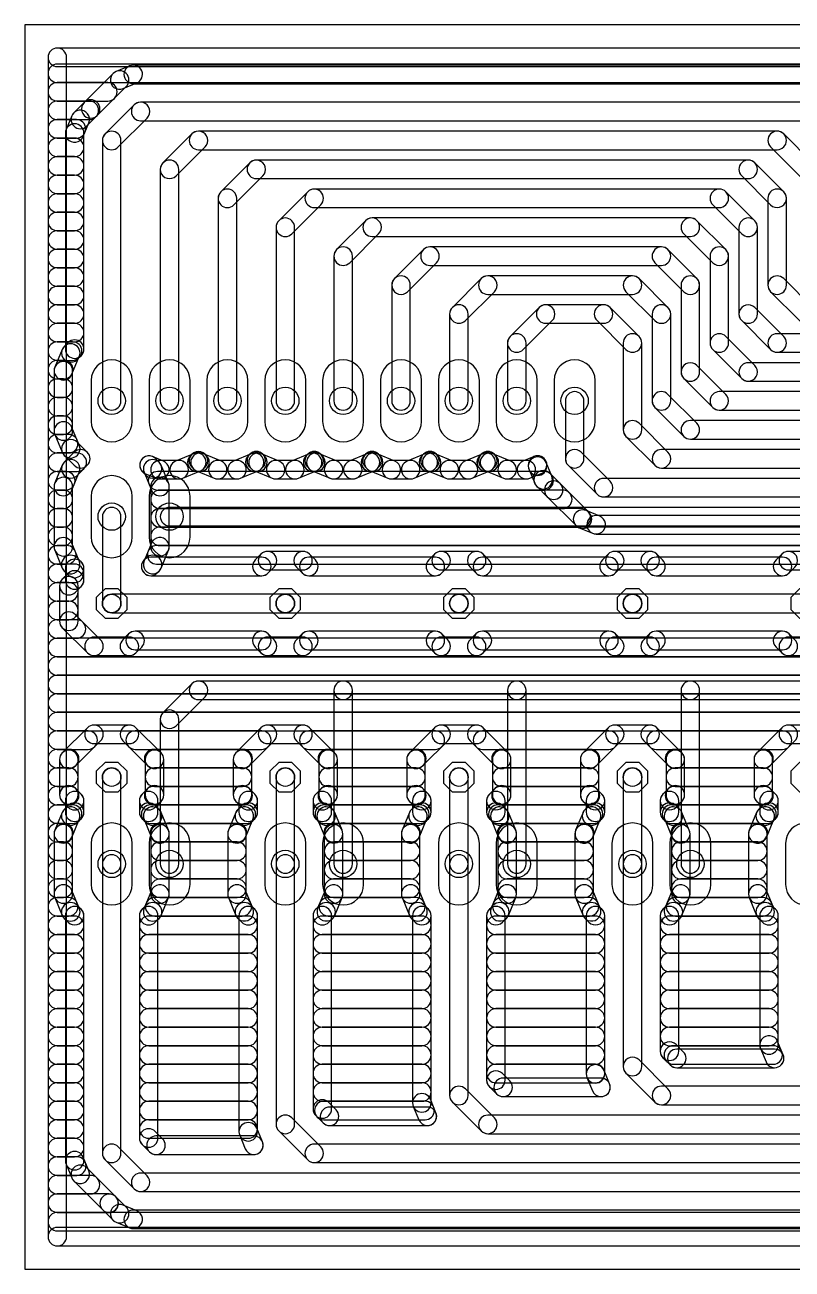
# Model space of a CAD drawing. Extents: x -1.3 to 82.2, y -1.3 to 53.3.
# Drawn here: x -1.3 to 32.4, y -1.3 to 53.3 of the extents above; entities that cross this region are included whole.
import ezdxf

# ---------------------------------------------------------------- set-up
doc = ezdxf.new("R2010")
doc.units = 0
for name, color, linetype in [('16', 174, 'CONTINUOUS'), ('17', 94, 'CONTINUOUS'), ('20', 178, 'CONTINUOUS'), ('44', 250, 'CONTINUOUS')]:
    doc.layers.add(name, color=color, linetype=linetype)

# ---------------------------------------------------------------- blocks, each defined once
blk = doc.blocks.new('OCTAGONP')
blk.add_lwpolyline([(-0.5, -0.2071), (-0.5, 0.2071), (-0.2071, 0.5), (0.2071, 0.5), (0.5, 0.2071), (0.5, -0.2071), (0.2071, -0.5), (-0.2071, -0.5)], close=True)
blk = doc.blocks.new('LONGP100')
blk.add_lwpolyline([(-0.5, -0.5), (0.5, -0.5, 1), (0.5, 0.5), (-0.5, 0.5, 1)], format="xyb", close=True)

msp = doc.modelspace()

# ---------------------------------------------------------------- linework, layer by layer
at = {"layer": '16'}
for points in [[(0.5588, 0.1524), (0.5588, 51.9076, 1), (-0.254, 51.9076), (-0.254, 0.1524, 1)], [(0.1524, 51.5012), (80.7976, 51.5012, 1), (80.7976, 52.314), (0.1524, 52.314, 1)], [(0.1524, 50.8), (80.7976, 50.8, 1), (80.7976, 51.6128), (0.1524, 51.6128, 1)], [(3.3311, 51.5311), (2.7336, 51.2836, 1), (3.0447, 50.5327), (3.6422, 50.7801, 1)], [(33.3434, 51.562), (3.4866, 51.562, 1), (3.4866, 50.7492), (33.3434, 50.7492, 1)], [(0.1524, 49.9872), (2.3747, 49.9872, 1), (2.3747, 50.8), (0.1524, 50.8, 1)], [(2.6018, 51.1955), (1.3318, 49.9255, 1), (1.9065, 49.3507), (3.1765, 50.6207, 1)], [(0.1524, 49.1744), (1.5619, 49.1744, 1), (1.5619, 49.9872), (0.1524, 49.9872, 1)], [(1.3318, 49.9255), (0.8745, 49.4682, 1), (1.4492, 48.8935), (1.9065, 49.3507, 1)], [(3.5226, 49.8174), (2.2526, 48.5474, 1), (2.8274, 47.9726), (4.0974, 49.2426, 1)], [(33.02, 49.9364), (3.81, 49.9364, 1), (3.81, 49.1236), (33.02, 49.1236, 1)], [(0.1524, 48.3616), (0.9909, 48.3616, 1), (0.9909, 49.1744), (0.1524, 49.1744, 1)], [(0.7864, 49.3363), (0.5389, 48.7389, 1), (1.2899, 48.4278), (1.5373, 49.0253, 1)], [(0.508, 48.5834), (0.508, 39.1014, 1), (1.3208, 39.1014), (1.3208, 48.5834, 1)], [(2.1336, 48.26), (2.1336, 36.83, 1), (2.9464, 36.83), (2.9464, 48.26, 1)], [(6.0626, 48.5474), (4.7926, 47.2774, 1), (5.3674, 46.7026), (6.6374, 47.9726, 1)], [(31.75, 48.6664), (6.35, 48.6664, 1), (6.35, 47.8536), (31.75, 47.8536, 1)], [(33.3074, 47.2774), (32.0374, 48.5474, 1), (31.4626, 47.9726), (32.7326, 46.7026, 1)], [(0.1524, 47.5488), (0.9144, 47.5488, 1), (0.9144, 48.3616), (0.1524, 48.3616, 1)], [(0.1524, 46.736), (0.9144, 46.736, 1), (0.9144, 47.5488), (0.1524, 47.5488, 1)], [(4.6736, 46.99), (4.6736, 36.83, 1), (5.4864, 36.83), (5.4864, 46.99, 1)], [(7.9074, 45.4326), (9.1774, 46.7026, 1), (8.6026, 47.2774), (7.3326, 46.0074, 1)], [(8.89, 46.5836), (30.48, 46.5836, 1), (30.48, 47.3964), (8.89, 47.3964, 1)], [(30.1926, 46.7026), (31.4626, 45.4326, 1), (32.0374, 46.0074), (30.7674, 47.2774, 1)], [(0.1524, 45.9232), (0.9144, 45.9232, 1), (0.9144, 46.736), (0.1524, 46.736, 1)], [(0.1524, 45.1104), (0.9144, 45.1104, 1), (0.9144, 45.9232), (0.1524, 45.9232, 1)], [(8.0264, 36.83), (8.0264, 45.72, 1), (7.2136, 45.72), (7.2136, 36.83, 1)], [(11.1426, 46.0074), (9.8726, 44.7374, 1), (10.4474, 44.1626), (11.7174, 45.4326, 1)], [(29.21, 46.1264), (11.43, 46.1264, 1), (11.43, 45.3136), (29.21, 45.3136, 1)], [(30.7674, 44.7374), (29.4974, 46.0074, 1), (28.9226, 45.4326), (30.1926, 44.1626, 1)], [(31.3436, 45.72), (31.3436, 41.91, 1), (32.1564, 41.91), (32.1564, 45.72, 1)], [(0.1524, 44.2976), (0.9144, 44.2976, 1), (0.9144, 45.1104), (0.1524, 45.1104, 1)], [(9.7536, 44.45), (9.7536, 36.83, 1), (10.5664, 36.83), (10.5664, 44.45, 1)], [(12.9874, 42.8926), (14.2574, 44.1626, 1), (13.6826, 44.7374), (12.4126, 43.4674, 1)], [(13.97, 44.0436), (27.94, 44.0436, 1), (27.94, 44.8564), (13.97, 44.8564, 1)], [(27.6526, 44.1626), (28.9226, 42.8926, 1), (29.4974, 43.4674), (28.2274, 44.7374, 1)], [(30.8864, 40.64), (30.8864, 44.45, 1), (30.0736, 44.45), (30.0736, 40.64, 1)], [(0.1524, 43.4848), (0.9144, 43.4848, 1), (0.9144, 44.2976), (0.1524, 44.2976, 1)], [(0.1524, 42.672), (0.9144, 42.672, 1), (0.9144, 43.4848), (0.1524, 43.4848, 1)], [(13.1064, 36.83), (13.1064, 43.18, 1), (12.2936, 43.18), (12.2936, 36.83, 1)], [(16.2226, 43.4674), (14.9526, 42.1974, 1), (15.5274, 41.6226), (16.7974, 42.8926, 1)], [(26.67, 43.5864), (16.51, 43.5864, 1), (16.51, 42.7736), (26.67, 42.7736, 1)], [(28.2274, 42.1974), (26.9574, 43.4674, 1), (26.3826, 42.8926), (27.6526, 41.6226, 1)], [(28.8036, 43.18), (28.8036, 39.37, 1), (29.6164, 39.37), (29.6164, 43.18, 1)], [(0.1524, 41.8592), (0.9144, 41.8592, 1), (0.9144, 42.672), (0.1524, 42.672, 1)], [(14.8336, 41.91), (14.8336, 36.83, 1), (15.6464, 36.83), (15.6464, 41.91, 1)], [(18.0674, 40.3526), (19.3374, 41.6226, 1), (18.7626, 42.1974), (17.4926, 40.9274, 1)], [(19.05, 41.5036), (25.4, 41.5036, 1), (25.4, 42.3164), (19.05, 42.3164, 1)], [(25.1126, 41.6226), (26.3826, 40.3526, 1), (26.9574, 40.9274), (25.6874, 42.1974, 1)], [(28.3464, 38.1), (28.3464, 41.91, 1), (27.5336, 41.91), (27.5336, 38.1, 1)], [(31.4626, 41.6226), (32.7326, 40.3526, 1), (33.3074, 40.9274), (32.0374, 42.1974, 1)], [(0.1524, 41.0464), (0.9144, 41.0464, 1), (0.9144, 41.8592), (0.1524, 41.8592, 1)], [(0.1524, 40.2336), (0.9144, 40.2336, 1), (0.9144, 41.0464), (0.1524, 41.0464, 1)], [(18.1864, 36.83), (18.1864, 40.64, 1), (17.3736, 40.64), (17.3736, 36.83, 1)], [(21.3026, 40.9274), (20.0326, 39.6574, 1), (20.6074, 39.0826), (21.8774, 40.3526, 1)], [(24.13, 41.0464), (21.59, 41.0464, 1), (21.59, 40.2336), (24.13, 40.2336, 1)], [(25.6874, 39.6574), (24.4174, 40.9274, 1), (23.8426, 40.3526), (25.1126, 39.0826, 1)], [(26.2636, 40.64), (26.2636, 36.83, 1), (27.0764, 36.83), (27.0764, 40.64, 1)], [(32.0374, 39.6574), (30.7674, 40.9274, 1), (30.1926, 40.3526), (31.4626, 39.0826, 1)], [(0.1524, 39.4208), (0.9144, 39.4208, 1), (0.9144, 40.2336), (0.1524, 40.2336, 1)], [(0.1524, 38.608), (0.8274, 38.608, 1), (0.8274, 39.4208), (0.1524, 39.4208, 1)], [(0.368, 39.086), (0.0453, 38.3071, 1), (0.7963, 37.996), (1.1189, 38.7749, 1)], [(0.627, 39.3888), (0.4561, 39.2178, 1), (1.0308, 38.6431), (1.2018, 38.814, 1)], [(19.9136, 39.37), (19.9136, 36.83, 1), (20.7264, 36.83), (20.7264, 39.37, 1)], [(25.8064, 35.56), (25.8064, 39.37, 1), (24.9936, 39.37), (24.9936, 35.56, 1)], [(28.9226, 39.0826), (30.1926, 37.8126, 1), (30.7674, 38.3874), (29.4974, 39.6574, 1)], [(72.39, 39.7764), (31.75, 39.7764, 1), (31.75, 38.9636), (72.39, 38.9636, 1)], [(0.1524, 37.7952), (0.4415, 37.7952, 1), (0.4415, 38.608), (0.1524, 38.608, 1)], [(0.0144, 38.1515), (0.0144, 35.5085, 1), (0.8272, 35.5085), (0.8272, 38.1515, 1)], [(29.4974, 37.1174), (28.2274, 38.3874, 1), (27.6526, 37.8126), (28.9226, 36.5426, 1)], [(30.48, 37.6936), (71.12, 37.6936, 1), (71.12, 38.5064), (30.48, 38.5064, 1)], [(0.1524, 36.9824), (0.4208, 36.9824, 1), (0.4208, 37.7952), (0.1524, 37.7952, 1)], [(23.2664, 34.29), (23.2664, 36.83, 1), (22.4536, 36.83), (22.4536, 34.29, 1)], [(26.3826, 36.5426), (27.6526, 35.2726, 1), (28.2274, 35.8474), (26.9574, 37.1174, 1)], [(69.85, 37.2364), (29.21, 37.2364, 1), (29.21, 36.4236), (69.85, 36.4236, 1)], [(0.1524, 36.1696), (0.4208, 36.1696, 1), (0.4208, 36.9824), (0.1524, 36.9824, 1)], [(0.1524, 35.3568), (0.4208, 35.3568, 1), (0.4208, 36.1696), (0.1524, 36.1696, 1)], [(0.0453, 35.3529), (0.368, 34.574, 1), (1.1189, 34.8851), (0.7963, 35.664, 1)], [(26.9574, 34.5774), (25.6874, 35.8474, 1), (25.1126, 35.2726), (26.3826, 34.0026, 1)], [(27.94, 35.1536), (68.58, 35.1536, 1), (68.58, 35.9664), (27.94, 35.9664, 1)], [(0.1524, 34.544), (0.652, 34.544, 1), (0.652, 35.3568), (0.1524, 35.3568, 1)], [(0.4561, 34.4422), (0.8956, 34.0026, 1), (1.4704, 34.5774), (1.0308, 35.0169, 1)], [(0.1524, 33.7312), (1.0306, 33.7312, 1), (1.0306, 34.544), (0.1524, 34.544, 1)], [(0.8956, 34.5774), (0.4561, 34.1378, 1), (1.0308, 33.5631), (1.4704, 34.0026, 1)], [(4.6239, 34.1378), (4.464, 34.2978, 1), (3.8892, 33.723), (4.0492, 33.5631, 1)], [(4.0211, 33.6349), (4.5029, 33.4353, 1), (4.814, 34.1863), (4.3321, 34.3859, 1)], [(5.6571, 33.4353), (6.436, 33.758, 1), (6.1249, 34.5089), (5.346, 34.1863, 1)], [(6.5678, 33.8461), (6.6374, 33.9156, 1), (6.0626, 34.4904), (5.9931, 34.4208, 1)], [(6.2846, 33.7312), (6.4154, 33.7312, 1), (6.4154, 34.544), (6.2846, 34.544, 1)], [(6.0626, 33.9156), (6.1322, 33.8461, 1), (6.7069, 34.4208), (6.6374, 34.4904, 1)], [(6.264, 33.758), (7.0429, 33.4353, 1), (7.354, 34.1863), (6.5751, 34.5089, 1)], [(8.1971, 33.4353), (8.976, 33.758, 1), (8.6649, 34.5089), (7.886, 34.1863, 1)], [(9.1078, 33.8461), (9.1774, 33.9156, 1), (8.6026, 34.4904), (8.5331, 34.4208, 1)], [(8.8246, 33.7312), (8.9554, 33.7312, 1), (8.9554, 34.544), (8.8246, 34.544, 1)], [(8.6026, 33.9156), (8.6722, 33.8461, 1), (9.2469, 34.4208), (9.1774, 34.4904, 1)], [(8.804, 33.758), (9.5829, 33.4353, 1), (9.894, 34.1863), (9.1151, 34.5089, 1)], [(10.7371, 33.4353), (11.516, 33.758, 1), (11.2049, 34.5089), (10.426, 34.1863, 1)], [(11.6478, 33.8461), (11.7174, 33.9156, 1), (11.1426, 34.4904), (11.0731, 34.4208, 1)], [(11.3646, 33.7312), (11.4954, 33.7312, 1), (11.4954, 34.544), (11.3646, 34.544, 1)], [(11.1426, 33.9156), (11.2122, 33.8461, 1), (11.7869, 34.4208), (11.7174, 34.4904, 1)], [(11.344, 33.758), (12.1229, 33.4353, 1), (12.434, 34.1863), (11.6551, 34.5089, 1)], [(13.2771, 33.4353), (14.056, 33.758, 1), (13.7449, 34.5089), (12.966, 34.1863, 1)], [(14.1878, 33.8461), (14.2574, 33.9156, 1), (13.6826, 34.4904), (13.6131, 34.4208, 1)], [(13.9046, 33.7312), (14.0354, 33.7312, 1), (14.0354, 34.544), (13.9046, 34.544, 1)], [(13.6826, 33.9156), (13.7522, 33.8461, 1), (14.3269, 34.4208), (14.2574, 34.4904, 1)], [(13.884, 33.758), (14.6629, 33.4353, 1), (14.974, 34.1863), (14.1951, 34.5089, 1)], [(15.8171, 33.4353), (16.596, 33.758, 1), (16.2849, 34.5089), (15.506, 34.1863, 1)], [(16.7278, 33.8461), (16.7974, 33.9156, 1), (16.2226, 34.4904), (16.1531, 34.4208, 1)], [(16.4446, 33.7312), (16.5754, 33.7312, 1), (16.5754, 34.544), (16.4446, 34.544, 1)], [(16.2226, 33.9156), (16.2922, 33.8461, 1), (16.8669, 34.4208), (16.7974, 34.4904, 1)], [(16.424, 33.758), (17.2029, 33.4353, 1), (17.514, 34.1863), (16.7351, 34.5089, 1)], [(18.3571, 33.4353), (19.136, 33.758, 1), (18.8249, 34.5089), (18.046, 34.1863, 1)], [(19.2678, 33.8461), (19.3374, 33.9156, 1), (18.7626, 34.4904), (18.6931, 34.4208, 1)], [(18.9846, 33.7312), (19.1154, 33.7312, 1), (19.1154, 34.544), (18.9846, 34.544, 1)], [(18.7626, 33.9156), (18.8322, 33.8461, 1), (19.4069, 34.4208), (19.3374, 34.4904, 1)], [(18.964, 33.758), (19.7429, 33.4353, 1), (20.054, 34.1863), (19.2751, 34.5089, 1)], [(20.8971, 33.4353), (21.3899, 33.6395, 1), (21.0789, 34.3904), (20.586, 34.1863, 1)], [(20.828, 34.015), (20.828, 33.9666, 1), (21.6408, 33.9666), (21.6408, 34.015, 1)], [(24.4174, 33.3074), (23.1474, 34.5774, 1), (22.5726, 34.0026), (23.8426, 32.7326, 1)], [(67.31, 34.6964), (26.67, 34.6964, 1), (26.67, 33.8836), (67.31, 33.8836, 1)], [(0.368, 34.006), (0.0453, 33.2271, 1), (0.7963, 32.916), (1.1189, 33.6949, 1)], [(5.0347, 33.2271), (4.712, 34.006, 1), (3.9611, 33.6949), (4.2837, 32.916, 1)], [(4.6585, 33.4044), (5.5015, 33.4044, 1), (5.5015, 34.2172), (4.6585, 34.2172, 1)], [(7.1985, 33.4044), (8.0415, 33.4044, 1), (8.0415, 34.2172), (7.1985, 34.2172, 1)], [(9.7385, 33.4044), (10.5815, 33.4044, 1), (10.5815, 34.2172), (9.7385, 34.2172, 1)], [(12.2785, 33.4044), (13.1215, 33.4044, 1), (13.1215, 34.2172), (12.2785, 34.2172, 1)], [(14.8185, 33.4044), (15.6615, 33.4044, 1), (15.6615, 34.2172), (14.8185, 34.2172, 1)], [(17.3585, 33.4044), (18.2015, 33.4044, 1), (18.2015, 34.2172), (17.3585, 34.2172, 1)], [(19.8985, 33.4044), (20.7415, 33.4044, 1), (20.7415, 34.2172), (19.8985, 34.2172, 1)], [(20.8589, 33.8111), (21.1064, 33.2136, 1), (21.8573, 33.5247), (21.6099, 34.1222, 1)], [(0.1524, 32.9184), (0.5257, 32.9184, 1), (0.5257, 33.7312), (0.1524, 33.7312, 1)], [(0.0144, 33.0715), (0.0144, 30.4285, 1), (0.8272, 30.4285), (0.8272, 33.0715, 1)], [(4.5543, 32.9184), (21.5263, 32.9184, 1), (21.5263, 33.7312), (4.5543, 33.7312, 1)], [(5.0656, 30.4285), (5.0656, 33.0715, 1), (4.2528, 33.0715), (4.2528, 30.4285, 1)], [(21.1945, 33.0818), (21.6518, 32.6245, 1), (22.2265, 33.1992), (21.7692, 33.6565, 1)], [(21.6518, 32.6245), (22.9218, 31.3545, 1), (23.4965, 31.9292), (22.2265, 33.1992, 1)], [(66.04, 33.4264), (24.13, 33.4264, 1), (24.13, 32.6136), (66.04, 32.6136, 1)], [(0.1524, 32.1056), (0.4208, 32.1056, 1), (0.4208, 32.9184), (0.1524, 32.9184, 1)], [(4.6592, 32.1056), (22.3391, 32.1056, 1), (22.3391, 32.9184), (4.6592, 32.9184, 1)], [(0.1524, 31.2928), (0.4208, 31.2928, 1), (0.4208, 32.1056), (0.1524, 32.1056, 1)], [(2.1336, 31.75), (2.1336, 27.94, 1), (2.9464, 27.94), (2.9464, 31.75, 1)], [(4.6592, 31.2928), (23.1518, 31.2928, 1), (23.1518, 32.1056), (4.6592, 32.1056, 1)], [(5.08, 31.3436), (64.77, 31.3436, 1), (64.77, 32.1564), (5.08, 32.1564, 1)], [(23.0536, 31.2664), (23.6511, 31.0189, 1), (23.9622, 31.7699), (23.3647, 32.0173, 1)], [(23.8066, 30.988), (65.3667, 30.988, 1), (65.3667, 31.8008), (23.8066, 31.8008, 1)], [(0.1524, 30.48), (0.4208, 30.48, 1), (0.4208, 31.2928), (0.1524, 31.2928, 1)], [(4.6592, 30.48), (65.8747, 30.48, 1), (65.8747, 31.2928), (4.6592, 31.2928, 1)], [(0.0453, 30.2729), (0.368, 29.494, 1), (1.1189, 29.8051), (0.7963, 30.584, 1)], [(4.712, 29.494), (5.0347, 30.2729, 1), (4.2837, 30.584), (3.9611, 29.8051, 1)], [(0.1524, 29.6672), (0.5678, 29.6672, 1), (0.5678, 30.48), (0.1524, 30.48, 1)], [(0.4561, 29.3622), (0.627, 29.1912, 1), (1.2018, 29.766), (1.0308, 29.9369, 1)], [(4.54, 29.2782), (4.6239, 29.3622, 1), (4.0492, 29.9369), (3.9652, 29.853, 1)], [(4.5122, 29.6672), (66.6874, 29.6672, 1), (66.6874, 30.48), (4.5122, 30.48, 1)], [(9.0941, 30.107), (8.8401, 29.853, 1), (9.4148, 29.2782), (9.6688, 29.5322, 1)], [(10.9386, 30.226), (9.3814, 30.226, 1), (9.3814, 29.4132), (10.9386, 29.4132, 1)], [(11.4799, 29.853), (11.2259, 30.107, 1), (10.6512, 29.5322), (10.9052, 29.2782, 1)], [(16.7141, 30.107), (16.4601, 29.853, 1), (17.0348, 29.2782), (17.2888, 29.5322, 1)], [(18.5586, 30.226), (17.0014, 30.226, 1), (17.0014, 29.4132), (18.5586, 29.4132, 1)], [(19.0999, 29.853), (18.8459, 30.107, 1), (18.2712, 29.5322), (18.5252, 29.2782, 1)], [(24.3341, 30.107), (24.0801, 29.853, 1), (24.6548, 29.2782), (24.9088, 29.5322, 1)], [(26.1786, 30.226), (24.6214, 30.226, 1), (24.6214, 29.4132), (26.1786, 29.4132, 1)], [(26.7199, 29.853), (26.4659, 30.107, 1), (25.8912, 29.5322), (26.1452, 29.2782, 1)], [(31.9541, 30.107), (31.7001, 29.853, 1), (32.2748, 29.2782), (32.5288, 29.5322, 1)], [(33.7986, 30.226), (32.2414, 30.226, 1), (32.2414, 29.4132), (33.7986, 29.4132, 1)], [(0.1524, 28.8544), (0.9144, 28.8544, 1), (0.9144, 29.6672), (0.1524, 29.6672, 1)], [(0.508, 29.4786), (0.508, 28.9726, 1), (1.3208, 28.9726), (1.3208, 29.4786, 1)], [(9.1274, 29.972), (4.2526, 29.972, 1), (4.2526, 29.1592), (9.1274, 29.1592, 1)], [(16.7474, 29.972), (11.1926, 29.972, 1), (11.1926, 29.1592), (16.7474, 29.1592, 1)], [(24.3674, 29.972), (18.8126, 29.972, 1), (18.8126, 29.1592), (24.3674, 29.1592, 1)], [(31.9874, 29.972), (26.4326, 29.972, 1), (26.4326, 29.1592), (31.9874, 29.1592, 1)], [(0.627, 29.2599), (0.373, 29.0059, 1), (0.9478, 28.4312), (1.2018, 28.6852, 1)], [(0.254, 28.7186), (0.254, 27.1614, 1), (1.0668, 27.1614), (1.0668, 28.7186, 1)], [(0.1524, 28.0416), (0.6604, 28.0416, 1), (0.6604, 28.8544), (0.1524, 28.8544, 1)], [(0.1524, 27.2288), (0.6604, 27.2288, 1), (0.6604, 28.0416), (0.1524, 28.0416, 1)], [(2.54, 27.5336), (10.16, 27.5336, 1), (10.16, 28.3464), (2.54, 28.3464, 1)], [(10.16, 27.5336), (17.78, 27.5336, 1), (17.78, 28.3464), (10.16, 28.3464, 1)], [(17.78, 27.5336), (25.4, 27.5336, 1), (25.4, 28.3464), (17.78, 28.3464, 1)], [(25.4, 27.5336), (33.02, 27.5336, 1), (33.02, 28.3464), (25.4, 28.3464, 1)], [(0.373, 26.8741), (1.4741, 25.773, 1), (2.0488, 26.3478), (0.9478, 27.4488, 1)], [(0.1524, 26.416), (0.9994, 26.416, 1), (0.9994, 27.2288), (0.1524, 27.2288, 1)], [(0.1524, 25.6032), (66.9544, 25.6032, 1), (66.9544, 26.416), (0.1524, 26.416, 1)], [(1.7614, 25.654), (3.3186, 25.654, 1), (3.3186, 26.4668), (1.7614, 26.4668, 1)], [(3.6059, 25.773), (3.8599, 26.027, 1), (3.2852, 26.6018), (3.0312, 26.3478, 1)], [(3.5726, 25.908), (9.1274, 25.908, 1), (9.1274, 26.7208), (3.5726, 26.7208, 1)], [(8.8401, 26.027), (9.0941, 25.773, 1), (9.6688, 26.3478), (9.4148, 26.6018, 1)], [(9.3814, 25.654), (10.9386, 25.654, 1), (10.9386, 26.4668), (9.3814, 26.4668, 1)], [(11.2259, 25.773), (11.4799, 26.027, 1), (10.9052, 26.6018), (10.6512, 26.3478, 1)], [(11.1926, 25.908), (16.7474, 25.908, 1), (16.7474, 26.7208), (11.1926, 26.7208, 1)], [(16.4601, 26.027), (16.7141, 25.773, 1), (17.2888, 26.3478), (17.0348, 26.6018, 1)], [(17.0014, 25.654), (18.5586, 25.654, 1), (18.5586, 26.4668), (17.0014, 26.4668, 1)], [(18.8459, 25.773), (19.0999, 26.027, 1), (18.5252, 26.6018), (18.2712, 26.3478, 1)], [(18.8126, 25.908), (24.3674, 25.908, 1), (24.3674, 26.7208), (18.8126, 26.7208, 1)], [(24.0801, 26.027), (24.3341, 25.773, 1), (24.9088, 26.3478), (24.6548, 26.6018, 1)], [(24.6214, 25.654), (26.1786, 25.654, 1), (26.1786, 26.4668), (24.6214, 26.4668, 1)], [(26.4659, 25.773), (26.7199, 26.027, 1), (26.1452, 26.6018), (25.8912, 26.3478, 1)], [(26.4326, 25.908), (31.9874, 25.908, 1), (31.9874, 26.7208), (26.4326, 26.7208, 1)], [(31.7001, 26.027), (31.9541, 25.773, 1), (32.5288, 26.3478), (32.2748, 26.6018, 1)], [(32.2414, 25.654), (33.7986, 25.654, 1), (33.7986, 26.4668), (32.2414, 26.4668, 1)], [(0.1524, 24.7904), (66.9544, 24.7904, 1), (66.9544, 25.6032), (0.1524, 25.6032, 1)], [(0.1524, 23.9776), (66.9544, 23.9776, 1), (66.9544, 24.7904), (0.1524, 24.7904, 1)], [(6.0626, 24.4174), (4.7926, 23.1474, 1), (5.3674, 22.5726), (6.6374, 23.8426, 1)], [(12.7, 24.5364), (6.35, 24.5364, 1), (6.35, 23.7236), (12.7, 23.7236, 1)], [(20.32, 24.5364), (12.7, 24.5364, 1), (12.7, 23.7236), (20.32, 23.7236, 1)], [(13.1064, 16.51), (13.1064, 24.13, 1), (12.2936, 24.13), (12.2936, 16.51, 1)], [(27.94, 24.5364), (20.32, 24.5364, 1), (20.32, 23.7236), (27.94, 23.7236, 1)], [(20.7264, 16.51), (20.7264, 24.13, 1), (19.9136, 24.13), (19.9136, 16.51, 1)], [(35.56, 24.5364), (27.94, 24.5364, 1), (27.94, 23.7236), (35.56, 23.7236, 1)], [(28.3464, 16.51), (28.3464, 24.13, 1), (27.5336, 24.13), (27.5336, 16.51, 1)], [(0.1524, 23.1648), (66.9544, 23.1648, 1), (66.9544, 23.9776), (0.1524, 23.9776, 1)], [(0.1524, 22.352), (66.9544, 22.352, 1), (66.9544, 23.1648), (0.1524, 23.1648, 1)], [(4.6736, 22.86), (4.6736, 16.51, 1), (5.4864, 16.51), (5.4864, 22.86, 1)], [(1.4741, 22.487), (0.373, 21.3859, 1), (0.9478, 20.8112), (2.0488, 21.9122, 1)], [(3.3186, 22.606), (1.7614, 22.606, 1), (1.7614, 21.7932), (3.3186, 21.7932, 1)], [(4.707, 21.3859), (3.6059, 22.487, 1), (3.0312, 21.9122), (4.1322, 20.8112, 1)], [(9.0941, 22.487), (7.993, 21.3859, 1), (8.5678, 20.8112), (9.6688, 21.9122, 1)], [(10.9386, 22.606), (9.3814, 22.606, 1), (9.3814, 21.7932), (10.9386, 21.7932, 1)], [(12.327, 21.3859), (11.2259, 22.487, 1), (10.6512, 21.9122), (11.7522, 20.8112, 1)], [(16.7141, 22.487), (15.613, 21.3859, 1), (16.1878, 20.8112), (17.2888, 21.9122, 1)], [(18.5586, 22.606), (17.0014, 22.606, 1), (17.0014, 21.7932), (18.5586, 21.7932, 1)], [(19.947, 21.3859), (18.8459, 22.487, 1), (18.2712, 21.9122), (19.3722, 20.8112, 1)], [(24.3341, 22.487), (23.233, 21.3859, 1), (23.8078, 20.8112), (24.9088, 21.9122, 1)], [(26.1786, 22.606), (24.6214, 22.606, 1), (24.6214, 21.7932), (26.1786, 21.7932, 1)], [(27.567, 21.3859), (26.4659, 22.487, 1), (25.8912, 21.9122), (26.9922, 20.8112, 1)], [(31.9541, 22.487), (30.853, 21.3859, 1), (31.4278, 20.8112), (32.5288, 21.9122, 1)], [(33.7986, 22.606), (32.2414, 22.606, 1), (32.2414, 21.7932), (33.7986, 21.7932, 1)], [(0.1524, 21.5392), (1.5074, 21.5392, 1), (1.5074, 22.352), (0.1524, 22.352, 1)], [(3.5726, 21.5392), (9.1274, 21.5392, 1), (9.1274, 22.352), (3.5726, 22.352, 1)], [(11.1926, 21.5392), (16.7474, 21.5392, 1), (16.7474, 22.352), (11.1926, 22.352, 1)], [(18.8126, 21.5392), (24.3674, 21.5392, 1), (24.3674, 22.352), (18.8126, 22.352, 1)], [(26.4326, 21.5392), (31.9874, 21.5392, 1), (31.9874, 22.352), (26.4326, 22.352, 1)], [(0.1524, 20.7264), (0.6946, 20.7264, 1), (0.6946, 21.5392), (0.1524, 21.5392, 1)], [(0.254, 21.0986), (0.254, 19.5414, 1), (1.0668, 19.5414), (1.0668, 21.0986, 1)], [(4.3853, 20.7264), (8.3146, 20.7264, 1), (8.3146, 21.5392), (4.3853, 21.5392, 1)], [(4.826, 19.5414), (4.826, 21.0986, 1), (4.0132, 21.0986), (4.0132, 19.5414, 1)], [(7.874, 21.0986), (7.874, 19.5414, 1), (8.6868, 19.5414), (8.6868, 21.0986, 1)], [(12.0053, 20.7264), (15.9346, 20.7264, 1), (15.9346, 21.5392), (12.0053, 21.5392, 1)], [(12.446, 19.5414), (12.446, 21.0986, 1), (11.6332, 21.0986), (11.6332, 19.5414, 1)], [(15.494, 21.0986), (15.494, 19.5414, 1), (16.3068, 19.5414), (16.3068, 21.0986, 1)], [(19.6254, 20.7264), (23.5546, 20.7264, 1), (23.5546, 21.5392), (19.6254, 21.5392, 1)], [(20.066, 19.5414), (20.066, 21.0986, 1), (19.2532, 21.0986), (19.2532, 19.5414, 1)], [(23.114, 21.0986), (23.114, 19.5414, 1), (23.9268, 19.5414), (23.9268, 21.0986, 1)], [(27.2454, 20.7264), (31.1746, 20.7264, 1), (31.1746, 21.5392), (27.2454, 21.5392, 1)], [(27.686, 19.5414), (27.686, 21.0986, 1), (26.8732, 21.0986), (26.8732, 19.5414, 1)], [(30.734, 21.0986), (30.734, 19.5414, 1), (31.5468, 19.5414), (31.5468, 21.0986, 1)], [(0.1524, 19.9136), (0.6604, 19.9136, 1), (0.6604, 20.7264), (0.1524, 20.7264, 1)], [(2.1336, 20.32), (2.1336, 16.51, 1), (2.9464, 16.51), (2.9464, 20.32, 1)], [(4.4196, 19.9136), (8.2804, 19.9136, 1), (8.2804, 20.7264), (4.4196, 20.7264, 1)], [(9.7536, 20.32), (9.7536, 16.51, 1), (10.5664, 16.51), (10.5664, 20.32, 1)], [(12.0396, 19.9136), (15.9004, 19.9136, 1), (15.9004, 20.7264), (12.0396, 20.7264, 1)], [(17.3736, 20.32), (17.3736, 16.51, 1), (18.1864, 16.51), (18.1864, 20.32, 1)], [(19.6596, 19.9136), (23.5204, 19.9136, 1), (23.5204, 20.7264), (19.6596, 20.7264, 1)], [(24.9936, 20.32), (24.9936, 16.51, 1), (25.8064, 16.51), (25.8064, 20.32, 1)], [(27.2796, 19.9136), (31.1404, 19.9136, 1), (31.1404, 20.7264), (27.2796, 20.7264, 1)], [(0.1524, 19.1008), (0.6946, 19.1008, 1), (0.6946, 19.9136), (0.1524, 19.9136, 1)], [(0.373, 19.2541), (0.627, 19.0001, 1), (1.2018, 19.5748), (0.9478, 19.8288, 1)], [(0.508, 19.2874), (0.508, 18.7814, 1), (1.3208, 18.7814), (1.3208, 19.2874, 1)], [(4.453, 19.0001), (4.707, 19.2541, 1), (4.1322, 19.8288), (3.8782, 19.5748, 1)], [(4.572, 18.7814), (4.572, 19.2874, 1), (3.7592, 19.2874), (3.7592, 18.7814, 1)], [(4.3853, 19.1008), (8.3146, 19.1008, 1), (8.3146, 19.9136), (4.3853, 19.9136, 1)], [(7.993, 19.2541), (8.247, 19.0001, 1), (8.8218, 19.5748), (8.5678, 19.8288, 1)], [(8.128, 19.2874), (8.128, 18.7814, 1), (8.9408, 18.7814), (8.9408, 19.2874, 1)], [(12.073, 19.0001), (12.327, 19.2541, 1), (11.7522, 19.8288), (11.4982, 19.5748, 1)], [(12.192, 18.7814), (12.192, 19.2874, 1), (11.3792, 19.2874), (11.3792, 18.7814, 1)], [(12.0054, 19.1008), (15.9346, 19.1008, 1), (15.9346, 19.9136), (12.0054, 19.9136, 1)], [(15.613, 19.2541), (15.867, 19.0001, 1), (16.4418, 19.5748), (16.1878, 19.8288, 1)], [(15.748, 19.2874), (15.748, 18.7814, 1), (16.5608, 18.7814), (16.5608, 19.2874, 1)], [(19.693, 19.0001), (19.947, 19.2541, 1), (19.3722, 19.8288), (19.1182, 19.5748, 1)], [(19.812, 18.7814), (19.812, 19.2874, 1), (18.9992, 19.2874), (18.9992, 18.7814, 1)], [(19.6254, 19.1008), (23.5546, 19.1008, 1), (23.5546, 19.9136), (19.6254, 19.9136, 1)], [(23.233, 19.2541), (23.487, 19.0001, 1), (24.0618, 19.5748), (23.8078, 19.8288, 1)], [(23.368, 19.2874), (23.368, 18.7814, 1), (24.1808, 18.7814), (24.1808, 19.2874, 1)], [(27.313, 19.0001), (27.567, 19.2541, 1), (26.9922, 19.8288), (26.7382, 19.5748, 1)], [(27.432, 18.7814), (27.432, 19.2874, 1), (26.6192, 19.2874), (26.6192, 18.7814, 1)], [(27.2454, 19.1008), (31.1746, 19.1008, 1), (31.1746, 19.9136), (27.2454, 19.9136, 1)], [(30.853, 19.2541), (31.107, 19.0001, 1), (31.6818, 19.5748), (31.4278, 19.8288, 1)], [(30.988, 19.2874), (30.988, 18.7814, 1), (31.8008, 18.7814), (31.8008, 19.2874, 1)], [(0.627, 19.0688), (0.4561, 18.8978, 1), (1.0308, 18.3231), (1.2018, 18.494, 1)], [(4.6239, 18.8978), (4.453, 19.0688, 1), (3.8782, 18.494), (4.0492, 18.3231, 1)], [(8.247, 19.0688), (8.0761, 18.8978, 1), (8.6508, 18.3231), (8.8218, 18.494, 1)], [(12.2439, 18.8978), (12.073, 19.0688, 1), (11.4982, 18.494), (11.6692, 18.3231, 1)], [(15.867, 19.0688), (15.6961, 18.8978, 1), (16.2708, 18.3231), (16.4418, 18.494, 1)], [(19.8639, 18.8978), (19.693, 19.0688, 1), (19.1182, 18.494), (19.2892, 18.3231, 1)], [(23.487, 19.0688), (23.3161, 18.8978, 1), (23.8908, 18.3231), (24.0618, 18.494, 1)], [(27.4839, 18.8978), (27.313, 19.0688, 1), (26.7382, 18.494), (26.9092, 18.3231, 1)], [(31.107, 19.0688), (30.9361, 18.8978, 1), (31.5108, 18.3231), (31.6818, 18.494, 1)], [(0.1524, 18.288), (0.8274, 18.288, 1), (0.8274, 19.1008), (0.1524, 19.1008, 1)], [(0.368, 18.766), (0.0453, 17.9871, 1), (0.7963, 17.676), (1.1189, 18.4549, 1)], [(4.2526, 18.288), (8.4474, 18.288, 1), (8.4474, 19.1008), (4.2526, 19.1008, 1)], [(5.0347, 17.9871), (4.712, 18.766, 1), (3.9611, 18.4549), (4.2837, 17.676, 1)], [(7.988, 18.766), (7.6653, 17.9871, 1), (8.4163, 17.676), (8.7389, 18.4549, 1)], [(11.8726, 18.288), (16.0674, 18.288, 1), (16.0674, 19.1008), (11.8726, 19.1008, 1)], [(12.6547, 17.9871), (12.332, 18.766, 1), (11.5811, 18.4549), (11.9037, 17.676, 1)], [(15.608, 18.766), (15.2853, 17.9871, 1), (16.0363, 17.676), (16.3589, 18.4549, 1)], [(19.4926, 18.288), (23.6874, 18.288, 1), (23.6874, 19.1008), (19.4926, 19.1008, 1)], [(20.2747, 17.9871), (19.952, 18.766, 1), (19.2011, 18.4549), (19.5237, 17.676, 1)], [(23.228, 18.766), (22.9053, 17.9871, 1), (23.6563, 17.676), (23.9789, 18.4549, 1)], [(27.1126, 18.288), (31.3074, 18.288, 1), (31.3074, 19.1008), (27.1126, 19.1008, 1)], [(27.8947, 17.9871), (27.572, 18.766, 1), (26.8211, 18.4549), (27.1437, 17.676, 1)], [(30.848, 18.766), (30.5253, 17.9871, 1), (31.2763, 17.676), (31.5989, 18.4549, 1)], [(0.1524, 17.4752), (0.4415, 17.4752, 1), (0.4415, 18.288), (0.1524, 18.288, 1)], [(0.0144, 17.8315), (0.0144, 15.1885, 1), (0.8272, 15.1885), (0.8272, 17.8315, 1)], [(4.6385, 17.4752), (8.0615, 17.4752, 1), (8.0615, 18.288), (4.6385, 18.288, 1)], [(5.0656, 15.1885), (5.0656, 17.8315, 1), (4.2528, 17.8315), (4.2528, 15.1885, 1)], [(7.6344, 17.8315), (7.6344, 15.1885, 1), (8.4472, 15.1885), (8.4472, 17.8315, 1)], [(12.2585, 17.4752), (15.6815, 17.4752, 1), (15.6815, 18.288), (12.2585, 18.288, 1)], [(12.6856, 15.1885), (12.6856, 17.8315, 1), (11.8728, 17.8315), (11.8728, 15.1885, 1)], [(15.2544, 17.8315), (15.2544, 15.1885, 1), (16.0672, 15.1885), (16.0672, 17.8315, 1)], [(19.8785, 17.4752), (23.3015, 17.4752, 1), (23.3015, 18.288), (19.8785, 18.288, 1)], [(20.3056, 15.1885), (20.3056, 17.8315, 1), (19.4928, 17.8315), (19.4928, 15.1885, 1)], [(22.8744, 17.8315), (22.8744, 15.1885, 1), (23.6872, 15.1885), (23.6872, 17.8315, 1)], [(27.4985, 17.4752), (30.9215, 17.4752, 1), (30.9215, 18.288), (27.4985, 18.288, 1)], [(27.9256, 15.1885), (27.9256, 17.8315, 1), (27.1128, 17.8315), (27.1128, 15.1885, 1)], [(30.4944, 17.8315), (30.4944, 15.1885, 1), (31.3072, 15.1885), (31.3072, 17.8315, 1)], [(0.1524, 16.6624), (0.4208, 16.6624, 1), (0.4208, 17.4752), (0.1524, 17.4752, 1)], [(4.6592, 16.6624), (8.0408, 16.6624, 1), (8.0408, 17.4752), (4.6592, 17.4752, 1)], [(12.2792, 16.6624), (15.6608, 16.6624, 1), (15.6608, 17.4752), (12.2792, 17.4752, 1)], [(19.8992, 16.6624), (23.2808, 16.6624, 1), (23.2808, 17.4752), (19.8992, 17.4752, 1)], [(27.5192, 16.6624), (30.9008, 16.6624, 1), (30.9008, 17.4752), (27.5192, 17.4752, 1)], [(0.1524, 15.8496), (0.4208, 15.8496, 1), (0.4208, 16.6624), (0.1524, 16.6624, 1)], [(2.1336, 16.51), (2.1336, 3.81, 1), (2.9464, 3.81), (2.9464, 16.51, 1)], [(4.6592, 15.8496), (8.0408, 15.8496, 1), (8.0408, 16.6624), (4.6592, 16.6624, 1)], [(9.7536, 16.51), (9.7536, 5.08, 1), (10.5664, 5.08), (10.5664, 16.51, 1)], [(12.2792, 15.8496), (15.6608, 15.8496, 1), (15.6608, 16.6624), (12.2792, 16.6624, 1)], [(17.3736, 16.51), (17.3736, 6.35, 1), (18.1864, 6.35), (18.1864, 16.51, 1)], [(19.8992, 15.8496), (23.2808, 15.8496, 1), (23.2808, 16.6624), (19.8992, 16.6624, 1)], [(24.9936, 16.51), (24.9936, 7.62, 1), (25.8064, 7.62), (25.8064, 16.51, 1)], [(27.5192, 15.8496), (30.9008, 15.8496, 1), (30.9008, 16.6624), (27.5192, 16.6624, 1)], [(0.1524, 15.0368), (0.4208, 15.0368, 1), (0.4208, 15.8496), (0.1524, 15.8496, 1)], [(4.6592, 15.0368), (8.0408, 15.0368, 1), (8.0408, 15.8496), (4.6592, 15.8496, 1)], [(12.2792, 15.0368), (15.6608, 15.0368, 1), (15.6608, 15.8496), (12.2792, 15.8496, 1)], [(19.8992, 15.0368), (23.2808, 15.0368, 1), (23.2808, 15.8496), (19.8992, 15.8496, 1)], [(27.5192, 15.0368), (30.9008, 15.0368, 1), (30.9008, 15.8496), (27.5192, 15.8496, 1)], [(0.0453, 15.0329), (0.368, 14.254, 1), (1.1189, 14.5651), (0.7963, 15.344, 1)], [(4.712, 14.254), (5.0347, 15.0329, 1), (4.2837, 15.344), (3.9611, 14.5651, 1)], [(7.6653, 15.0329), (7.988, 14.254, 1), (8.7389, 14.5651), (8.4163, 15.344, 1)], [(12.332, 14.254), (12.6547, 15.0329, 1), (11.9037, 15.344), (11.5811, 14.5651, 1)], [(15.2853, 15.0329), (15.608, 14.254, 1), (16.3589, 14.5651), (16.0363, 15.344, 1)], [(19.952, 14.254), (20.2747, 15.0329, 1), (19.5237, 15.344), (19.2011, 14.5651, 1)], [(22.9053, 15.0329), (23.228, 14.254, 1), (23.9789, 14.5651), (23.6563, 15.344, 1)], [(27.572, 14.254), (27.8947, 15.0329, 1), (27.1437, 15.344), (26.8211, 14.5651, 1)], [(30.5253, 15.0329), (30.848, 14.254, 1), (31.5989, 14.5651), (31.2763, 15.344, 1)], [(0.1524, 14.224), (0.652, 14.224, 1), (0.652, 15.0368), (0.1524, 15.0368, 1)], [(0.4561, 14.1222), (0.627, 13.9512, 1), (1.2018, 14.526), (1.0308, 14.6969, 1)], [(4.453, 13.9512), (4.6239, 14.1222, 1), (4.0492, 14.6969), (3.8782, 14.526, 1)], [(4.428, 14.224), (8.272, 14.224, 1), (8.272, 15.0368), (4.428, 15.0368, 1)], [(8.0761, 14.1222), (8.247, 13.9512, 1), (8.8218, 14.526), (8.6508, 14.6969, 1)], [(12.073, 13.9512), (12.2439, 14.1222, 1), (11.6692, 14.6969), (11.4982, 14.526, 1)], [(12.048, 14.224), (15.892, 14.224, 1), (15.892, 15.0368), (12.048, 15.0368, 1)], [(15.6961, 14.1222), (15.867, 13.9512, 1), (16.4418, 14.526), (16.2708, 14.6969, 1)], [(19.693, 13.9512), (19.8639, 14.1222, 1), (19.2892, 14.6969), (19.1182, 14.526, 1)], [(19.668, 14.224), (23.512, 14.224, 1), (23.512, 15.0368), (19.668, 15.0368, 1)], [(23.3161, 14.1222), (23.487, 13.9512, 1), (24.0618, 14.526), (23.8908, 14.6969, 1)], [(27.313, 13.9512), (27.4839, 14.1222, 1), (26.9092, 14.6969), (26.7382, 14.526, 1)], [(27.288, 14.224), (31.132, 14.224, 1), (31.132, 15.0368), (27.288, 15.0368, 1)], [(30.9361, 14.1222), (31.107, 13.9512, 1), (31.6818, 14.526), (31.5108, 14.6969, 1)], [(0.1524, 13.4112), (0.9144, 13.4112, 1), (0.9144, 14.224), (0.1524, 14.224, 1)], [(0.508, 14.2386), (0.508, 3.4866, 1), (1.3208, 3.4866), (1.3208, 14.2386, 1)], [(4.572, 4.4833), (4.572, 14.2386, 1), (3.7592, 14.2386), (3.7592, 4.4833, 1)], [(4.1656, 13.4112), (8.5344, 13.4112, 1), (8.5344, 14.224), (4.1656, 14.224, 1)], [(8.128, 14.2386), (8.128, 4.7566, 1), (8.9408, 4.7566), (8.9408, 14.2386, 1)], [(12.192, 5.7533), (12.192, 14.2386, 1), (11.3792, 14.2386), (11.3792, 5.7533, 1)], [(11.7856, 13.4112), (16.1544, 13.4112, 1), (16.1544, 14.224), (11.7856, 14.224, 1)], [(15.748, 14.2386), (15.748, 6.0266, 1), (16.5608, 6.0266), (16.5608, 14.2386, 1)], [(19.812, 7.0233), (19.812, 14.2386, 1), (18.9992, 14.2386), (18.9992, 7.0233, 1)], [(19.4056, 13.4112), (23.7744, 13.4112, 1), (23.7744, 14.224), (19.4056, 14.224, 1)], [(23.368, 14.2386), (23.368, 7.2966, 1), (24.1808, 7.2966), (24.1808, 14.2386, 1)], [(27.432, 8.2933), (27.432, 14.2386, 1), (26.6192, 14.2386), (26.6192, 8.2933, 1)], [(27.0256, 13.4112), (31.3944, 13.4112, 1), (31.3944, 14.224), (27.0256, 14.224, 1)], [(30.988, 14.2386), (30.988, 8.5666, 1), (31.8008, 8.5666), (31.8008, 14.2386, 1)], [(0.1524, 12.5984), (0.9144, 12.5984, 1), (0.9144, 13.4112), (0.1524, 13.4112, 1)], [(4.1656, 12.5984), (8.5344, 12.5984, 1), (8.5344, 13.4112), (4.1656, 13.4112, 1)], [(11.7856, 12.5984), (16.1544, 12.5984, 1), (16.1544, 13.4112), (11.7856, 13.4112, 1)], [(19.4056, 12.5984), (23.7744, 12.5984, 1), (23.7744, 13.4112), (19.4056, 13.4112, 1)], [(27.0256, 12.5984), (31.3944, 12.5984, 1), (31.3944, 13.4112), (27.0256, 13.4112, 1)], [(0.1524, 11.7856), (0.9144, 11.7856, 1), (0.9144, 12.5984), (0.1524, 12.5984, 1)], [(4.1656, 11.7856), (8.5344, 11.7856, 1), (8.5344, 12.5984), (4.1656, 12.5984, 1)], [(11.7856, 11.7856), (16.1544, 11.7856, 1), (16.1544, 12.5984), (11.7856, 12.5984, 1)], [(19.4056, 11.7856), (23.7744, 11.7856, 1), (23.7744, 12.5984), (19.4056, 12.5984, 1)], [(27.0256, 11.7856), (31.3944, 11.7856, 1), (31.3944, 12.5984), (27.0256, 12.5984, 1)], [(0.1524, 10.9728), (0.9144, 10.9728, 1), (0.9144, 11.7856), (0.1524, 11.7856, 1)], [(4.1656, 10.9728), (8.5344, 10.9728, 1), (8.5344, 11.7856), (4.1656, 11.7856, 1)], [(11.7856, 10.9728), (16.1544, 10.9728, 1), (16.1544, 11.7856), (11.7856, 11.7856, 1)], [(19.4056, 10.9728), (23.7744, 10.9728, 1), (23.7744, 11.7856), (19.4056, 11.7856, 1)], [(27.0256, 10.9728), (31.3944, 10.9728, 1), (31.3944, 11.7856), (27.0256, 11.7856, 1)], [(0.1524, 10.16), (0.9144, 10.16, 1), (0.9144, 10.9728), (0.1524, 10.9728, 1)], [(4.1656, 10.16), (8.5344, 10.16, 1), (8.5344, 10.9728), (4.1656, 10.9728, 1)], [(11.7856, 10.16), (16.1544, 10.16, 1), (16.1544, 10.9728), (11.7856, 10.9728, 1)], [(19.4056, 10.16), (23.7744, 10.16, 1), (23.7744, 10.9728), (19.4056, 10.9728, 1)], [(27.0256, 10.16), (31.3944, 10.16, 1), (31.3944, 10.9728), (27.0256, 10.9728, 1)], [(0.1524, 9.3472), (0.9144, 9.3472, 1), (0.9144, 10.16), (0.1524, 10.16, 1)], [(4.1656, 9.3472), (8.5344, 9.3472, 1), (8.5344, 10.16), (4.1656, 10.16, 1)], [(11.7856, 9.3472), (16.1544, 9.3472, 1), (16.1544, 10.16), (11.7856, 10.16, 1)], [(19.4056, 9.3472), (23.7744, 9.3472, 1), (23.7744, 10.16), (19.4056, 10.16, 1)], [(27.0256, 9.3472), (31.3944, 9.3472, 1), (31.3944, 10.16), (27.0256, 10.16, 1)], [(0.1524, 8.5344), (0.9144, 8.5344, 1), (0.9144, 9.3472), (0.1524, 9.3472, 1)], [(4.1656, 8.5344), (8.5344, 8.5344, 1), (8.5344, 9.3472), (4.1656, 9.3472, 1)], [(11.7856, 8.5344), (16.1544, 8.5344, 1), (16.1544, 9.3472), (11.7856, 9.3472, 1)], [(19.4056, 8.5344), (23.7744, 8.5344, 1), (23.7744, 9.3472), (19.4056, 9.3472, 1)], [(27.0256, 8.5344), (31.3944, 8.5344, 1), (31.3944, 9.3472), (27.0256, 9.3472, 1)], [(31.0189, 8.4111), (31.2638, 7.8201, 1), (32.0147, 8.1311), (31.7699, 8.7222, 1)], [(0.1524, 7.7216), (0.9144, 7.7216, 1), (0.9144, 8.5344), (0.1524, 8.5344, 1)], [(4.1656, 7.7216), (8.5344, 7.7216, 1), (8.5344, 8.5344), (4.1656, 8.5344, 1)], [(11.7856, 7.7216), (16.1544, 7.7216, 1), (16.1544, 8.5344), (11.7856, 8.5344, 1)], [(19.4056, 7.7216), (23.7744, 7.7216, 1), (23.7744, 8.5344), (19.4056, 8.5344, 1)], [(27.6307, 8.263), (27.313, 8.5807, 1), (26.7382, 8.006), (27.056, 7.6882, 1)], [(27.1909, 7.7216), (31.5761, 7.7216, 1), (31.5761, 8.5344), (27.1909, 8.5344, 1)], [(31.6392, 8.382), (27.3433, 8.382, 1), (27.3433, 7.5692), (31.6392, 7.5692, 1)], [(0.1524, 6.9088), (0.9144, 6.9088, 1), (0.9144, 7.7216), (0.1524, 7.7216, 1)], [(4.1656, 6.9088), (8.5344, 6.9088, 1), (8.5344, 7.7216), (4.1656, 7.7216, 1)], [(11.7856, 6.9088), (16.1544, 6.9088, 1), (16.1544, 7.7216), (11.7856, 7.7216, 1)], [(19.4056, 6.9088), (23.7744, 6.9088, 1), (23.7744, 7.7216), (19.4056, 7.7216, 1)], [(23.3989, 7.1411), (23.6438, 6.5501, 1), (24.3947, 6.8611), (24.1499, 7.4522, 1)], [(25.1126, 7.3326), (26.3826, 6.0626, 1), (26.9574, 6.6374), (25.6874, 7.9074, 1)], [(20.0107, 6.993), (19.693, 7.3107, 1), (19.1182, 6.736), (19.436, 6.4182, 1)], [(24.0192, 7.112), (19.7233, 7.112, 1), (19.7233, 6.2992), (24.0192, 6.2992, 1)], [(0.1524, 6.096), (0.9144, 6.096, 1), (0.9144, 6.9088), (0.1524, 6.9088, 1)], [(4.1656, 6.096), (8.5344, 6.096, 1), (8.5344, 6.9088), (4.1656, 6.9088, 1)], [(11.7856, 6.096), (16.1544, 6.096, 1), (16.1544, 6.9088), (11.7856, 6.9088, 1)], [(19.3374, 5.3674), (18.0674, 6.6374, 1), (17.4926, 6.0626), (18.7626, 4.7926, 1)], [(26.67, 5.9436), (73.66, 5.9436, 1), (73.66, 6.7564), (26.67, 6.7564, 1)], [(0.1524, 5.2832), (0.9144, 5.2832, 1), (0.9144, 6.096), (0.1524, 6.096, 1)], [(4.1656, 5.2832), (8.5344, 5.2832, 1), (8.5344, 6.096), (4.1656, 6.096, 1)], [(12.3907, 5.723), (12.073, 6.0407, 1), (11.4982, 5.466), (11.816, 5.1482, 1)], [(11.8493, 5.2832), (16.294, 5.2832, 1), (16.294, 6.096), (11.8493, 6.096, 1)], [(15.7789, 5.8711), (16.0238, 5.2801, 1), (16.7747, 5.5911), (16.5299, 6.1822, 1)], [(9.8726, 4.7926), (11.1426, 3.5226, 1), (11.7174, 4.0974), (10.4474, 5.3674, 1)], [(16.3992, 5.842), (12.1033, 5.842, 1), (12.1033, 5.0292), (16.3992, 5.0292, 1)], [(74.93, 5.4864), (19.05, 5.4864, 1), (19.05, 4.6736), (74.93, 4.6736, 1)], [(0.1524, 4.4704), (0.9144, 4.4704, 1), (0.9144, 5.2832), (0.1524, 5.2832, 1)], [(4.1656, 4.4704), (8.5344, 4.4704, 1), (8.5344, 5.2832), (4.1656, 5.2832, 1)], [(8.1589, 4.6011), (8.4038, 4.0101, 1), (9.1547, 4.3211), (8.9099, 4.9122, 1)], [(0.1524, 3.6576), (0.9144, 3.6576, 1), (0.9144, 4.4704), (0.1524, 4.4704, 1)], [(4.7707, 4.453), (4.453, 4.7707, 1), (3.8782, 4.196), (4.196, 3.8782, 1)], [(8.7792, 4.572), (4.4833, 4.572, 1), (4.4833, 3.7592), (8.7792, 3.7592, 1)], [(0.5389, 3.3311), (0.7864, 2.7336, 1), (1.5373, 3.0447), (1.2899, 3.6422, 1)], [(2.2526, 3.5226), (3.5226, 2.2526, 1), (4.0974, 2.8274), (2.8274, 4.0974, 1)], [(11.43, 3.4036), (76.2, 3.4036, 1), (76.2, 4.2164), (11.43, 4.2164, 1)], [(0.1524, 2.8448), (1.0119, 2.8448, 1), (1.0119, 3.6576), (0.1524, 3.6576, 1)], [(0.8745, 2.6018), (2.1445, 1.3318, 1), (2.7192, 1.9065), (1.4492, 3.1765, 1)], [(0.1524, 2.032), (1.6127, 2.032, 1), (1.6127, 2.8448), (0.1524, 2.8448, 1)], [(3.81, 2.1336), (77.47, 2.1336, 1), (77.47, 2.9464), (3.81, 2.9464, 1)], [(0.1524, 1.2192), (2.4255, 1.2192, 1), (2.4255, 2.032), (0.1524, 2.032, 1)], [(2.1445, 1.3318), (2.6018, 0.8745, 1), (3.1765, 1.4492), (2.7192, 1.9065, 1)], [(0.1524, 0.4064), (80.7976, 0.4064, 1), (80.7976, 1.2192), (0.1524, 1.2192, 1)], [(2.7336, 0.7864), (3.3311, 0.5389, 1), (3.6422, 1.2899), (3.0447, 1.5373, 1)], [(3.4866, 0.508), (77.7934, 0.508, 1), (77.7934, 1.3208), (3.4866, 1.3208, 1)], [(80.7976, 0.5588), (0.1524, 0.5588, 1), (0.1524, -0.254), (80.7976, -0.254, 1)]]:
    msp.add_lwpolyline(points, format="xyb", close=True, dxfattribs=at)
at = {"layer": '20'}
for p, q in [((82.22, 53.33), (-1.27, 53.33)), ((-1.27, 53.33), (-1.27, -1.27)), ((-1.27, -1.27), (82.22, -1.27))]:
    msp.add_line(p, q, dxfattribs=at)
at = {"layer": '44'}
for centre, radius in [((2.54, 36.83), 0.6), ((5.08, 36.83), 0.6), ((7.62, 36.83), 0.6), ((10.16, 36.83), 0.6), ((12.7, 36.83), 0.6), ((15.24, 36.83), 0.6), ((17.78, 36.83), 0.6), ((20.32, 36.83), 0.6), ((22.86, 36.83), 0.6), ((2.54, 31.75), 0.6), ((5.08, 31.75), 0.6), ((2.54, 27.94), 0.4064), ((10.16, 27.94), 0.4064), ((17.78, 27.94), 0.4064), ((25.4, 27.94), 0.4064), ((2.54, 20.32), 0.4064), ((10.16, 20.32), 0.4064), ((17.78, 20.32), 0.4064), ((25.4, 20.32), 0.4064), ((2.54, 16.51), 0.6), ((5.08, 16.51), 0.6), ((10.16, 16.51), 0.6), ((12.7, 16.51), 0.6), ((17.78, 16.51), 0.6), ((20.32, 16.51), 0.6), ((25.4, 16.51), 0.6), ((27.94, 16.51), 0.6)]:
    msp.add_circle(centre, radius, dxfattribs=at)

# ---------------------------------------------------------------- block references
at = {"layer": '17'}
for name, p, xscale, yscale, rotation in [('LONGP100', (2.54, 36.83), 1.8, 1.8, 270), ('LONGP100', (5.08, 36.83), 1.8, 1.8, 270), ('LONGP100', (7.62, 36.83), 1.8, 1.8, 270), ('LONGP100', (10.16, 36.83), 1.8, 1.8, 270), ('LONGP100', (12.7, 36.83), 1.8, 1.8, 270), ('LONGP100', (15.24, 36.83), 1.8, 1.8, 270), ('LONGP100', (17.78, 36.83), 1.8, 1.8, 270), ('LONGP100', (20.32, 36.83), 1.8, 1.8, 270), ('LONGP100', (22.86, 36.83), 1.8, 1.8, 270), ('LONGP100', (2.54, 31.75), 1.8, 1.8, 90), ('LONGP100', (5.08, 31.75), 1.8, 1.8, 90), ('OCTAGONP', (2.54, 27.94), 1.3208, 1.3208, 90), ('OCTAGONP', (10.16, 27.94), 1.3208, 1.3208, 90), ('OCTAGONP', (17.78, 27.94), 1.3208, 1.3208, 90), ('OCTAGONP', (25.4, 27.94), 1.3208, 1.3208, 90), ('OCTAGONP', (33.02, 27.94), 1.3208, 1.3208, 90), ('OCTAGONP', (2.54, 20.32), 1.3208, 1.3208, 90), ('OCTAGONP', (10.16, 20.32), 1.3208, 1.3208, 90), ('OCTAGONP', (17.78, 20.32), 1.3208, 1.3208, 90), ('OCTAGONP', (25.4, 20.32), 1.3208, 1.3208, 90), ('OCTAGONP', (33.02, 20.32), 1.3208, 1.3208, 90), ('LONGP100', (2.54, 16.51), 1.8, 1.8, 90), ('LONGP100', (5.08, 16.51), 1.8, 1.8, 90), ('LONGP100', (10.16, 16.51), 1.8, 1.8, 90), ('LONGP100', (12.7, 16.51), 1.8, 1.8, 90), ('LONGP100', (17.78, 16.51), 1.8, 1.8, 90), ('LONGP100', (20.32, 16.51), 1.8, 1.8, 90), ('LONGP100', (25.4, 16.51), 1.8, 1.8, 90), ('LONGP100', (27.94, 16.51), 1.8, 1.8, 90), ('LONGP100', (33.02, 16.51), 1.8, 1.8, 90)]:
    msp.add_blockref(name, p, dxfattribs=dict(at, xscale=xscale, yscale=yscale, rotation=rotation))

doc.saveas('drawing.dxf')
